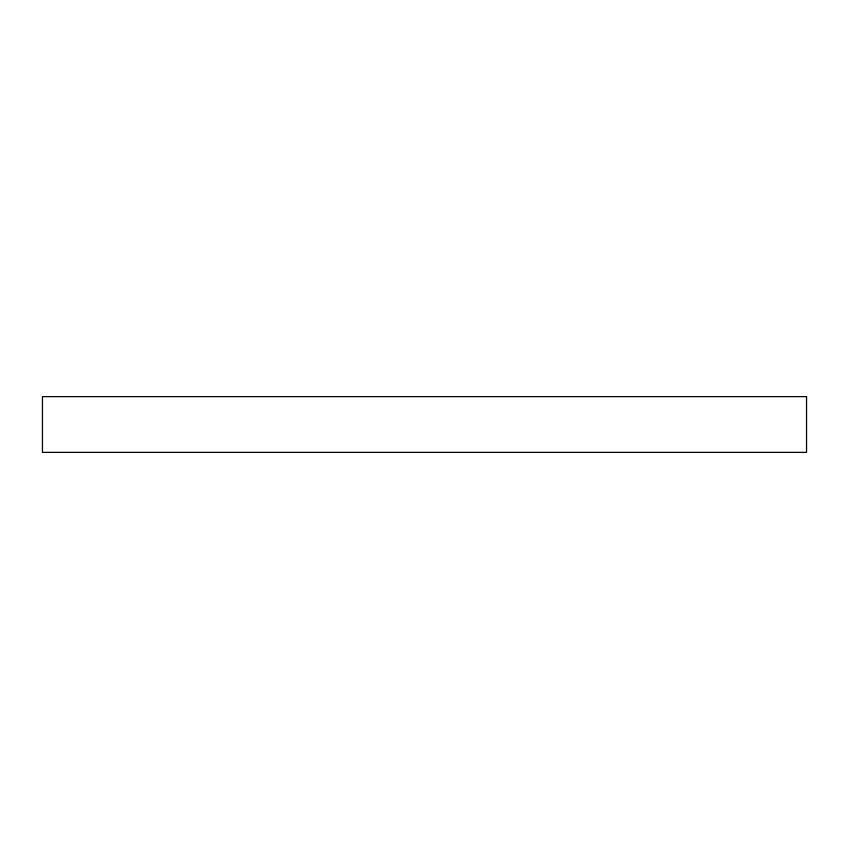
<?xml version="1.0" encoding="UTF-8"?>
<svg xmlns="http://www.w3.org/2000/svg" width="849" height="849" viewBox="0 0 849 849"><rect width="100%" height="100%" fill="white"/><g stroke="black" fill="none" stroke-linecap="round" stroke-linejoin="round"><path stroke-width="1.27" d="M806.55 396.632L42.45 396.632L42.45 452.368L806.55 452.368L806.55 396.632"/></g></svg>
